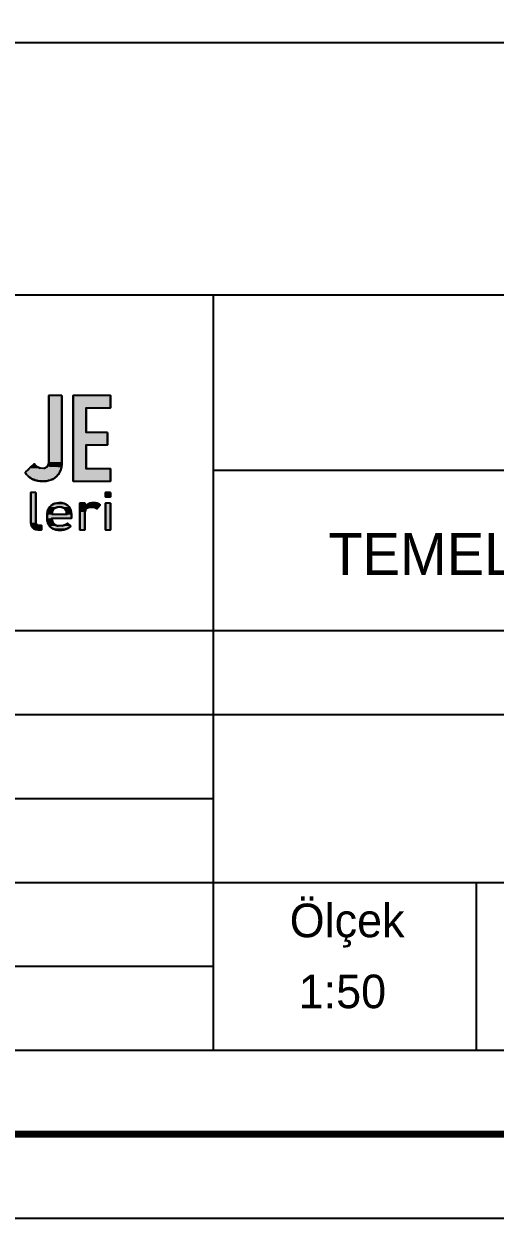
# Model space of a CAD drawing. Extents: x -2905 to 5507, y 1609 to 5809.
# Drawn here: x 5113.2 to 5253.4, y 1608.9 to 1964.6 of the extents above; entities that cross this region are included whole.
import ezdxf
from ezdxf.enums import TextEntityAlignment as Align

# ---------------------------------------------------------------- set-up
doc = ezdxf.new("R2010")
doc.units = 0
doc.header["$MEASUREMENT"] = 0
doc.layers.get('0').update_dxf_attribs({"linetype": 'CONTINUOUS'})
for name, color, linetype in [('SHEETSUMMARY-10', 8, 'CONTINUOUS'), ('SHEETSUMMARY-30', 82, 'CONTINUOUS'), ('SHEETSUMMARY-35', 9, 'CONTINUOUS'), ('SHEETSUMMARY-50', 152, 'CONTINUOUS'), ('SHEETVIEW', 40, 'CONTINUOUS'), ('SHEETVIEWOUT', 231, 'CONTINUOUS'), ('TEXT-175', 12, 'CONTINUOUS')]:
    doc.layers.add(name, color=color, linetype=linetype)
doc.styles.add('YAZI__BEYKENT_', font='txt')

# ---------------------------------------------------------------- blocks, each defined once
blk = doc.blocks.new('*U102')
at = {"color": 85, "linetype": 'Continuous'}
for p, q in [((245.67, -33.71), (245.67, -30)), ((256.83, -30), (256.83, -33.71)), ((245.67, -41), (245.67, -33.71)), ((249.52, -33.71), (249.52, -41)), ((245.67, -44.71), (245.67, -41)), ((255.95, -41), (255.95, -44.71)), ((245.67, -51.85), (245.67, -44.71)), ((249.52, -44.71), (249.52, -51.85)), ((245.67, -55.56), (245.67, -51.85)), ((256.83, -51.85), (256.83, -55.56))]:
    blk.add_line(p, q, dxfattribs=at)
at = {"color": 85, "linetype": 'Continuous', "extrusion": (0, 0, -1)}
for points in [[(-245.67, -30), (-256.83, -33.71), (-245.67, -33.71)], [(-245.67, -30), (-256.83, -30), (-256.83, -33.71)], [(-245.67, -33.71), (-249.52, -41), (-245.67, -41)], [(-245.67, -33.71), (-249.52, -33.71), (-249.52, -41)], [(-245.67, -41), (-255.95, -44.71), (-245.67, -44.71)], [(-245.67, -41), (-255.95, -41), (-255.95, -44.71)], [(-245.67, -44.71), (-249.52, -51.85), (-245.67, -51.85)], [(-245.67, -44.71), (-249.52, -44.71), (-249.52, -51.85)], [(-245.67, -51.85), (-256.83, -55.56), (-245.67, -55.56)], [(-245.67, -51.85), (-256.83, -51.85), (-256.83, -55.56)]]:
    blk.add_solid(points, dxfattribs=at)
blk = doc.blocks.new('*U103')
at = {"color": 85, "linetype": 'Continuous'}
for p, q in [((238.5, -49.77), (238.5, -30)), ((242.35, -30), (242.35, -49.77)), ((238.49, -49.81), (238.5, -49.77)), ((242.35, -49.77), (242.35, -49.81)), ((231.36, -52.94), (231.39, -52.9)), ((231.8, -53.51), (231.36, -52.94)), ((231.39, -52.9), (231.56, -52.75)), ((231.56, -52.75), (232.26, -52.1)), ((232.26, -52.1), (232.66, -51.72)), ((232.66, -51.72), (232.74, -51.65)), ((232.74, -51.65), (233.04, -51.37)), ((233.04, -51.37), (233.48, -50.97)), ((233.48, -50.97), (233.9, -50.57)), ((233.9, -50.57), (234.1, -50.39)), ((234.1, -50.39), (234.26, -50.57)), ((234.26, -50.57), (234.61, -50.97)), ((234.61, -50.97), (235.19, -51.37)), ((235.19, -51.37), (235.88, -51.65)), ((236.99, -51.65), (237.26, -51.61)), ((237.26, -51.61), (237.63, -51.39)), ((237.63, -51.39), (237.93, -51.22)), ((237.93, -51.22), (238.29, -50.63)), ((238.29, -50.63), (238.33, -50.57)), ((238.33, -50.57), (238.49, -49.81)), ((241.65, -52.94), (241.29, -53.51)), ((241.67, -52.9), (241.65, -52.94)), ((241.74, -52.75), (241.67, -52.9)), ((242.01, -52.1), (241.74, -52.75)), ((242.11, -51.72), (242.01, -52.1)), ((242.13, -51.65), (242.11, -51.72)), ((242.14, -51.61), (242.13, -51.65)), ((242.2, -51.39), (242.14, -51.61)), ((242.22, -51.22), (242.2, -51.39)), ((242.31, -50.63), (242.22, -51.22)), ((242.32, -50.57), (242.31, -50.63)), ((242.35, -49.81), (242.32, -50.57)), ((231.84, -53.55), (231.8, -53.51)), ((232.33, -54.04), (231.84, -53.55)), ((232.41, -54.1), (232.33, -54.04)), ((232.93, -54.49), (232.41, -54.1)), ((233.05, -54.57), (232.93, -54.49)), ((233.58, -54.87), (233.05, -54.57)), ((233.64, -54.9), (233.58, -54.87)), ((234.24, -55.15), (233.64, -54.9)), ((234.32, -55.18), (234.24, -55.15)), ((234.92, -55.36), (234.32, -55.18)), ((235.04, -55.39), (234.92, -55.36)), ((235.66, -55.49), (235.04, -55.39)), ((235.78, -55.51), (235.66, -55.49)), ((236.55, -55.56), (235.78, -55.51)), ((237.36, -55.51), (236.82, -55.56)), ((237.63, -55.49), (237.36, -55.51)), ((238.19, -55.39), (237.63, -55.49)), ((238.38, -55.36), (238.19, -55.39)), ((238.96, -55.18), (238.38, -55.36)), ((239.07, -55.15), (238.96, -55.18)), ((239.64, -54.9), (239.07, -55.15)), ((239.7, -54.87), (239.64, -54.9)), ((240.2, -54.57), (239.7, -54.87)), ((240.29, -54.49), (240.2, -54.57)), ((240.78, -54.1), (240.29, -54.49)), ((240.83, -54.04), (240.78, -54.1)), ((241.26, -53.55), (240.83, -54.04)), ((241.29, -53.51), (241.26, -53.55))]:
    blk.add_line(p, q, dxfattribs=at)
at = {"color": 85, "linetype": 'Continuous', "extrusion": (0, 0, -1)}
for points in [[(-238.5, -30), (-242.35, -49.77), (-238.5, -49.77)], [(-238.5, -30), (-242.35, -30), (-242.35, -49.77)], [(-238.5, -49.77), (-242.35, -49.81), (-238.49, -49.81)], [(-238.5, -49.77), (-242.35, -49.77), (-242.35, -49.81)], [(-231.39, -52.9), (-241.65, -52.94), (-231.36, -52.94)], [(-231.36, -52.94), (-241.29, -53.51), (-231.8, -53.51)], [(-231.36, -52.94), (-241.65, -52.94), (-241.29, -53.51)], [(-231.56, -52.75), (-241.67, -52.9), (-231.39, -52.9)], [(-231.39, -52.9), (-241.67, -52.9), (-241.65, -52.94)], [(-232.26, -52.1), (-241.74, -52.75), (-231.56, -52.75)], [(-231.56, -52.75), (-241.74, -52.75), (-241.67, -52.9)], [(-232.66, -51.72), (-242.01, -52.1), (-232.26, -52.1)], [(-232.26, -52.1), (-242.01, -52.1), (-241.74, -52.75)], [(-232.74, -51.65), (-236.49, -51.72), (-232.66, -51.72)], [(-232.66, -51.72), (-242.11, -51.72), (-242.01, -52.1)], [(-233.04, -51.37), (-235.88, -51.65), (-232.74, -51.65)], [(-232.74, -51.65), (-235.88, -51.65), (-236.49, -51.72)], [(-233.48, -50.97), (-235.19, -51.37), (-233.04, -51.37)], [(-233.04, -51.37), (-235.19, -51.37), (-235.88, -51.65)], [(-233.9, -50.57), (-234.61, -50.97), (-233.48, -50.97)], [(-233.48, -50.97), (-234.61, -50.97), (-235.19, -51.37)], [(-234.1, -50.39), (-234.26, -50.57), (-233.9, -50.57)], [(-233.9, -50.57), (-234.26, -50.57), (-234.61, -50.97)], [(-236.99, -51.65), (-242.11, -51.72), (-236.49, -51.72)], [(-237.26, -51.61), (-242.13, -51.65), (-236.99, -51.65)], [(-236.99, -51.65), (-242.13, -51.65), (-242.11, -51.72)], [(-237.63, -51.39), (-242.14, -51.61), (-237.26, -51.61)], [(-237.26, -51.61), (-242.14, -51.61), (-242.13, -51.65)], [(-237.93, -51.22), (-242.2, -51.39), (-237.63, -51.39)], [(-237.63, -51.39), (-242.2, -51.39), (-242.14, -51.61)], [(-238.29, -50.63), (-242.22, -51.22), (-237.93, -51.22)], [(-237.93, -51.22), (-242.22, -51.22), (-242.2, -51.39)], [(-238.33, -50.57), (-242.31, -50.63), (-238.29, -50.63)], [(-238.29, -50.63), (-242.31, -50.63), (-242.22, -51.22)], [(-238.49, -49.81), (-242.32, -50.57), (-238.33, -50.57)], [(-238.33, -50.57), (-242.32, -50.57), (-242.31, -50.63)], [(-238.49, -49.81), (-242.35, -49.81), (-242.32, -50.57)], [(-231.8, -53.51), (-241.26, -53.55), (-231.84, -53.55)], [(-231.8, -53.51), (-241.29, -53.51), (-241.26, -53.55)], [(-231.84, -53.55), (-240.83, -54.04), (-232.33, -54.04)], [(-231.84, -53.55), (-241.26, -53.55), (-240.83, -54.04)], [(-232.33, -54.04), (-240.78, -54.1), (-232.41, -54.1)], [(-232.33, -54.04), (-240.83, -54.04), (-240.78, -54.1)], [(-232.41, -54.1), (-240.29, -54.49), (-232.93, -54.49)], [(-232.41, -54.1), (-240.78, -54.1), (-240.29, -54.49)], [(-232.93, -54.49), (-240.2, -54.57), (-233.05, -54.57)], [(-232.93, -54.49), (-240.29, -54.49), (-240.2, -54.57)], [(-233.05, -54.57), (-239.7, -54.87), (-233.58, -54.87)], [(-233.05, -54.57), (-240.2, -54.57), (-239.7, -54.87)], [(-233.58, -54.87), (-239.64, -54.9), (-233.64, -54.9)], [(-233.58, -54.87), (-239.7, -54.87), (-239.64, -54.9)], [(-233.64, -54.9), (-239.07, -55.15), (-234.24, -55.15)], [(-233.64, -54.9), (-239.64, -54.9), (-239.07, -55.15)], [(-234.24, -55.15), (-238.96, -55.18), (-234.32, -55.18)], [(-234.24, -55.15), (-239.07, -55.15), (-238.96, -55.18)], [(-234.32, -55.18), (-238.38, -55.36), (-234.92, -55.36)], [(-234.32, -55.18), (-238.96, -55.18), (-238.38, -55.36)], [(-234.92, -55.36), (-238.19, -55.39), (-235.04, -55.39)], [(-234.92, -55.36), (-238.38, -55.36), (-238.19, -55.39)], [(-235.04, -55.39), (-237.63, -55.49), (-235.66, -55.49)], [(-235.04, -55.39), (-238.19, -55.39), (-237.63, -55.49)], [(-235.66, -55.49), (-237.36, -55.51), (-235.78, -55.51)], [(-235.66, -55.49), (-237.63, -55.49), (-237.36, -55.51)], [(-235.78, -55.51), (-236.82, -55.56), (-236.55, -55.56)], [(-235.78, -55.51), (-237.36, -55.51), (-236.82, -55.56)]]:
    blk.add_solid(points, dxfattribs=at)
blk = doc.blocks.new('*U107')
at = {"color": 8, "linetype": 'Continuous'}
for p, q in [((255.34, -60.22), (255.34, -58.89)), ((256.83, -58.89), (256.83, -60.22))]:
    blk.add_line(p, q, dxfattribs=at)
at = {"color": 8, "linetype": 'Continuous', "extrusion": (0, 0, -1)}
for points in [[(-255.34, -58.89), (-256.83, -60.22), (-255.34, -60.22)], [(-255.34, -58.89), (-256.83, -58.89), (-256.83, -60.22)]]:
    blk.add_solid(points, dxfattribs=at)
blk = doc.blocks.new('*U108')
at = {"color": 8, "linetype": 'Continuous'}
for p, q in [((255.34, -70), (255.34, -62.07)), ((256.83, -62.07), (256.83, -70))]:
    blk.add_line(p, q, dxfattribs=at)
at = {"color": 8, "linetype": 'Continuous', "extrusion": (0, 0, -1)}
for points in [[(-255.34, -62.07), (-256.83, -70), (-255.34, -70)], [(-255.34, -62.07), (-256.83, -62.07), (-256.83, -70)]]:
    blk.add_solid(points, dxfattribs=at)
blk = doc.blocks.new('*U109')
at = {"color": 8, "linetype": 'Continuous'}
for p, q in [((247.64, -63.19), (247.64, -62.07)), ((247.64, -63.21), (247.64, -63.19)), ((247.64, -63.27), (247.64, -63.21)), ((247.64, -63.46), (247.64, -63.27)), ((247.64, -63.67), (247.64, -63.46)), ((247.64, -64.09), (247.64, -63.67)), ((249.13, -62.07), (249.13, -63.19)), ((249.15, -63.19), (249.32, -62.98)), ((249.32, -62.98), (249.76, -62.58)), ((249.68, -63.67), (249.34, -64.09)), ((249.97, -63.46), (249.68, -63.67)), ((249.76, -62.58), (249.77, -62.57)), ((249.77, -62.57), (250.1, -62.36)), ((250.52, -63.27), (249.97, -63.46)), ((250.1, -62.36), (250.13, -62.34)), ((250.13, -62.34), (250.69, -62.1)), ((251.12, -63.21), (250.52, -63.27)), ((250.69, -62.1), (251.18, -62)), ((251.35, -63.19), (251.12, -63.21)), ((251.18, -62), (251.29, -61.98)), ((251.29, -61.98), (251.72, -61.95)), ((252.17, -63.35), (251.35, -63.19)), ((251.72, -61.95), (252.05, -61.98)), ((252.05, -61.98), (252.37, -62)), ((252.65, -63.67), (252.17, -63.35)), ((252.37, -62), (252.83, -62.1)), ((252.72, -63.72), (252.65, -63.67)), ((252.76, -63.67), (252.72, -63.72)), ((253.03, -63.35), (252.76, -63.67)), ((252.83, -62.1), (253.35, -62.34)), ((253.16, -63.19), (253.03, -63.35)), ((253.34, -62.98), (253.16, -63.19)), ((253.68, -62.58), (253.34, -62.98)), ((253.35, -62.34), (253.39, -62.36)), ((253.39, -62.36), (253.69, -62.57)), ((253.69, -62.57), (253.68, -62.58)), ((247.64, -64.7), (247.64, -64.09)), ((247.64, -70), (247.64, -64.7)), ((249.34, -64.09), (249.13, -64.7)), ((249.13, -64.7), (249.13, -70))]:
    blk.add_line(p, q, dxfattribs=at)
at = {"color": 8, "linetype": 'Continuous', "extrusion": (0, 0, -1)}
for points in [[(-247.64, -62.07), (-249.13, -63.19), (-247.64, -63.19)], [(-247.64, -62.07), (-249.13, -62.07), (-249.13, -63.19)], [(-247.64, -63.19), (-249.13, -63.21), (-247.64, -63.21)], [(-247.64, -63.19), (-249.13, -63.19), (-249.13, -63.21)], [(-247.64, -63.21), (-250.52, -63.27), (-247.64, -63.27)], [(-247.64, -63.21), (-251.12, -63.21), (-250.52, -63.27)], [(-247.64, -63.27), (-249.97, -63.46), (-247.64, -63.46)], [(-247.64, -63.27), (-250.52, -63.27), (-249.97, -63.46)], [(-247.64, -63.46), (-249.68, -63.67), (-247.64, -63.67)], [(-247.64, -63.46), (-249.97, -63.46), (-249.68, -63.67)], [(-247.64, -63.67), (-249.34, -64.09), (-247.64, -64.09)], [(-247.64, -63.67), (-249.68, -63.67), (-249.34, -64.09)], [(-249.15, -63.19), (-251.12, -63.21), (-249.13, -63.21)], [(-249.32, -62.98), (-253.16, -63.19), (-249.15, -63.19)], [(-249.15, -63.19), (-251.35, -63.19), (-251.12, -63.21)], [(-249.76, -62.58), (-253.34, -62.98), (-249.32, -62.98)], [(-249.32, -62.98), (-253.34, -62.98), (-253.16, -63.19)], [(-249.77, -62.57), (-253.68, -62.58), (-249.76, -62.58)], [(-249.76, -62.58), (-253.68, -62.58), (-253.34, -62.98)], [(-250.1, -62.36), (-253.69, -62.57), (-249.77, -62.57)], [(-249.77, -62.57), (-253.69, -62.57), (-253.68, -62.58)], [(-250.13, -62.34), (-253.39, -62.36), (-250.1, -62.36)], [(-250.1, -62.36), (-253.39, -62.36), (-253.69, -62.57)], [(-250.69, -62.1), (-253.35, -62.34), (-250.13, -62.34)], [(-250.13, -62.34), (-253.35, -62.34), (-253.39, -62.36)], [(-251.18, -62), (-252.83, -62.1), (-250.69, -62.1)], [(-250.69, -62.1), (-252.83, -62.1), (-253.35, -62.34)], [(-251.29, -61.98), (-252.37, -62), (-251.18, -62)], [(-251.18, -62), (-252.37, -62), (-252.83, -62.1)], [(-251.72, -61.95), (-252.05, -61.98), (-251.29, -61.98)], [(-251.29, -61.98), (-252.05, -61.98), (-252.37, -62)], [(-251.35, -63.19), (-253.03, -63.35), (-252.17, -63.35)], [(-251.35, -63.19), (-253.16, -63.19), (-253.03, -63.35)], [(-252.17, -63.35), (-252.76, -63.67), (-252.65, -63.67)], [(-252.17, -63.35), (-253.03, -63.35), (-252.76, -63.67)], [(-252.65, -63.67), (-252.76, -63.67), (-252.72, -63.72)], [(-247.64, -64.09), (-249.13, -64.7), (-247.64, -64.7)], [(-247.64, -64.09), (-249.34, -64.09), (-249.13, -64.7)], [(-247.64, -64.7), (-249.13, -70), (-247.64, -70)], [(-247.64, -64.7), (-249.13, -64.7), (-249.13, -70)]]:
    blk.add_solid(points, dxfattribs=at)
blk = doc.blocks.new('*U110')
at = {"color": 8, "linetype": 'Continuous'}
for p, q in [((238.17, -64.2), (238.24, -63.98)), ((238.24, -63.98), (238.35, -63.76)), ((238.35, -63.76), (238.4, -63.66)), ((238.4, -63.66), (238.55, -63.42)), ((238.55, -63.42), (238.67, -63.23)), ((238.67, -63.23), (238.72, -63.16)), ((238.72, -63.16), (239.12, -62.75)), ((239.12, -62.75), (239.13, -62.74)), ((239.13, -62.74), (239.61, -62.42)), ((239.61, -62.42), (239.64, -62.41)), ((239.64, -62.41), (239.68, -62.39)), ((239.84, -63.98), (239.67, -64.2)), ((239.68, -62.39), (239.77, -62.35)), ((239.77, -62.35), (240.21, -62.17)), ((240.01, -63.76), (239.84, -63.98)), ((240.15, -63.66), (240.01, -63.76)), ((240.48, -63.42), (240.15, -63.66)), ((240.21, -62.17), (240.36, -62.13)), ((240.36, -62.13), (240.79, -62.02)), ((241.04, -63.23), (240.48, -63.42)), ((240.79, -62.02), (241.09, -61.99)), ((241.7, -63.16), (241.04, -63.23)), ((241.09, -61.99), (241.44, -61.96)), ((241.44, -61.96), (241.7, -61.95)), ((241.7, -61.95), (241.8, -61.96)), ((241.76, -63.17), (241.7, -63.16)), ((242.24, -63.22), (241.76, -63.17)), ((241.8, -61.96), (242.37, -61.99)), ((242.79, -63.41), (242.24, -63.22)), ((242.37, -61.99), (242.5, -62.02)), ((242.5, -62.02), (242.97, -62.13)), ((243.13, -63.67), (242.79, -63.41)), ((242.97, -62.13), (243.06, -62.17)), ((243.06, -62.17), (243.5, -62.35)), ((243.24, -63.75), (243.13, -63.67)), ((243.29, -63.79), (243.24, -63.75)), ((243.56, -64.23), (243.29, -63.79)), ((243.5, -62.35), (243.57, -62.39)), ((243.57, -62.39), (243.61, -62.41)), ((243.61, -62.41), (243.63, -62.42)), ((243.63, -62.42), (244.08, -62.74)), ((244.08, -62.74), (244.08, -62.75)), ((244.08, -62.75), (244.46, -63.16)), ((244.46, -63.16), (244.46, -63.17)), ((244.46, -63.17), (244.5, -63.22)), ((244.5, -63.22), (244.62, -63.41)), ((244.62, -63.41), (244.78, -63.67)), ((244.78, -63.67), (244.82, -63.75)), ((244.82, -63.75), (244.84, -63.79)), ((244.84, -63.79), (245.01, -64.23)), ((237.95, -65.67), (237.96, -65.46)), ((237.95, -65.87), (237.95, -65.67)), ((237.95, -66.56), (237.95, -65.87)), ((237.95, -66.58), (237.95, -66.56)), ((237.96, -66.9), (237.95, -66.58)), ((237.96, -65.46), (237.97, -65.28)), ((238, -67.2), (237.96, -66.9)), ((237.97, -65.28), (237.98, -65.05)), ((237.98, -65.05), (238.04, -64.69)), ((238.04, -67.48), (238, -67.2)), ((238.04, -64.69), (238.08, -64.49)), ((238.11, -67.72), (238.04, -67.48)), ((238.08, -64.49), (238.17, -64.2)), ((239.37, -65.28), (239.36, -65.46)), ((239.36, -66.58), (239.39, -66.9)), ((239.41, -65.05), (239.37, -65.28)), ((239.39, -66.9), (239.42, -67.2)), ((239.47, -64.69), (239.41, -65.05)), ((239.42, -67.2), (239.52, -67.48)), ((239.55, -64.49), (239.47, -64.69)), ((239.52, -67.48), (239.6, -67.72)), ((239.67, -64.2), (239.55, -64.49)), ((243.58, -64.27), (243.56, -64.23)), ((243.74, -64.76), (243.58, -64.27)), ((243.76, -64.8), (243.74, -64.76)), ((243.82, -65.33), (243.76, -64.8)), ((243.83, -65.46), (243.82, -65.33)), ((245.01, -64.23), (245.02, -64.27)), ((245.02, -64.27), (245.14, -64.76)), ((245.14, -64.76), (245.15, -64.8)), ((245.15, -64.8), (245.22, -65.33)), ((245.22, -65.33), (245.22, -65.46)), ((245.22, -65.46), (245.23, -65.67)), ((245.23, -65.67), (245.23, -65.87)), ((245.23, -65.87), (245.23, -66.56)), ((245.23, -66.56), (245.23, -66.58)), ((238.19, -68), (238.11, -67.72)), ((238.29, -68.22), (238.19, -68)), ((238.41, -68.48), (238.29, -68.22)), ((238.45, -68.53), (238.41, -68.48)), ((238.47, -68.57), (238.45, -68.53)), ((238.62, -68.77), (238.47, -68.57)), ((238.64, -68.8), (238.62, -68.77)), ((238.69, -68.87), (238.64, -68.8)), ((238.74, -68.93), (238.69, -68.87)), ((238.79, -69), (238.74, -68.93)), ((239.11, -69.29), (238.79, -69)), ((239.22, -69.39), (239.11, -69.29)), ((239.59, -69.6), (239.22, -69.39)), ((239.75, -69.69), (239.59, -69.6)), ((239.6, -67.72), (239.8, -68)), ((239.98, -69.8), (239.75, -69.69)), ((239.8, -68), (239.94, -68.22)), ((239.94, -68.22), (240.32, -68.48)), ((240, -69.8), (239.98, -69.8)), ((240.56, -69.97), (240, -69.8)), ((240.32, -68.48), (240.41, -68.53)), ((240.41, -68.53), (240.46, -68.57)), ((240.46, -68.57), (241.01, -68.77)), ((240.63, -69.99), (240.56, -69.97)), ((241.18, -70.08), (240.63, -69.99)), ((241.01, -68.77), (241.24, -68.8)), ((241.45, -70.09), (241.18, -70.08)), ((241.86, -70.11), (241.45, -70.09)), ((242.31, -70.09), (241.86, -70.11)), ((242.38, -70.08), (242.31, -70.09)), ((242.92, -69.99), (242.38, -70.08)), ((242.47, -68.8), (243, -68.64)), ((242.96, -69.97), (242.92, -69.99)), ((243.5, -69.8), (242.96, -69.97)), ((243, -68.64), (243.55, -68.38)), ((243.52, -69.8), (243.5, -69.8)), ((243.77, -69.69), (243.52, -69.8)), ((243.55, -68.38), (243.78, -68.22)), ((244, -69.6), (243.77, -69.69)), ((243.78, -68.22), (244.01, -68.05)), ((244.35, -69.39), (244, -69.6)), ((244.01, -68.05), (244.19, -68.22)), ((244.19, -68.22), (244.38, -68.38)), ((244.52, -69.29), (244.35, -69.39)), ((244.38, -68.38), (244.68, -68.64)), ((244.91, -69), (244.52, -69.29)), ((244.68, -68.64), (244.86, -68.8)), ((244.86, -68.8), (244.94, -68.87)), ((245.01, -68.93), (244.91, -69)), ((244.94, -68.87), (245.01, -68.93))]:
    blk.add_line(p, q, dxfattribs=at)
at = {"color": 8, "linetype": 'Continuous', "extrusion": (0, 0, -1)}
for points in [[(-238.24, -63.98), (-239.67, -64.2), (-238.17, -64.2)], [(-238.35, -63.76), (-239.84, -63.98), (-238.24, -63.98)], [(-238.24, -63.98), (-239.84, -63.98), (-239.67, -64.2)], [(-238.4, -63.66), (-240.01, -63.76), (-238.35, -63.76)], [(-238.35, -63.76), (-240.01, -63.76), (-239.84, -63.98)], [(-238.55, -63.42), (-240.15, -63.66), (-238.4, -63.66)], [(-238.4, -63.66), (-240.15, -63.66), (-240.01, -63.76)], [(-238.67, -63.23), (-240.48, -63.42), (-238.55, -63.42)], [(-238.55, -63.42), (-240.48, -63.42), (-240.15, -63.66)], [(-238.72, -63.16), (-241.04, -63.23), (-238.67, -63.23)], [(-238.67, -63.23), (-241.04, -63.23), (-240.48, -63.42)], [(-239.12, -62.75), (-244.46, -63.16), (-238.72, -63.16)], [(-238.72, -63.16), (-241.7, -63.16), (-241.04, -63.23)], [(-239.13, -62.74), (-244.08, -62.75), (-239.12, -62.75)], [(-239.12, -62.75), (-244.08, -62.75), (-244.46, -63.16)], [(-239.61, -62.42), (-244.08, -62.74), (-239.13, -62.74)], [(-239.13, -62.74), (-244.08, -62.74), (-244.08, -62.75)], [(-239.64, -62.41), (-243.63, -62.42), (-239.61, -62.42)], [(-239.61, -62.42), (-243.63, -62.42), (-244.08, -62.74)], [(-239.68, -62.39), (-243.61, -62.41), (-239.64, -62.41)], [(-239.64, -62.41), (-243.61, -62.41), (-243.63, -62.42)], [(-239.77, -62.35), (-243.57, -62.39), (-239.68, -62.39)], [(-239.68, -62.39), (-243.57, -62.39), (-243.61, -62.41)], [(-240.21, -62.17), (-243.5, -62.35), (-239.77, -62.35)], [(-239.77, -62.35), (-243.5, -62.35), (-243.57, -62.39)], [(-240.36, -62.13), (-243.06, -62.17), (-240.21, -62.17)], [(-240.21, -62.17), (-243.06, -62.17), (-243.5, -62.35)], [(-240.79, -62.02), (-242.97, -62.13), (-240.36, -62.13)], [(-240.36, -62.13), (-242.97, -62.13), (-243.06, -62.17)], [(-241.09, -61.99), (-242.5, -62.02), (-240.79, -62.02)], [(-240.79, -62.02), (-242.5, -62.02), (-242.97, -62.13)], [(-241.44, -61.96), (-242.37, -61.99), (-241.09, -61.99)], [(-241.09, -61.99), (-242.37, -61.99), (-242.5, -62.02)], [(-241.7, -61.95), (-241.8, -61.96), (-241.44, -61.96)], [(-241.44, -61.96), (-241.8, -61.96), (-242.37, -61.99)], [(-241.7, -63.16), (-244.46, -63.17), (-241.76, -63.17)], [(-241.7, -63.16), (-244.46, -63.16), (-244.46, -63.17)], [(-241.76, -63.17), (-244.5, -63.22), (-242.24, -63.22)], [(-241.76, -63.17), (-244.46, -63.17), (-244.5, -63.22)], [(-242.24, -63.22), (-244.62, -63.41), (-242.79, -63.41)], [(-242.24, -63.22), (-244.5, -63.22), (-244.62, -63.41)], [(-242.79, -63.41), (-244.78, -63.67), (-243.13, -63.67)], [(-242.79, -63.41), (-244.62, -63.41), (-244.78, -63.67)], [(-243.13, -63.67), (-244.82, -63.75), (-243.24, -63.75)], [(-243.13, -63.67), (-244.78, -63.67), (-244.82, -63.75)], [(-243.24, -63.75), (-244.84, -63.79), (-243.29, -63.79)], [(-243.24, -63.75), (-244.82, -63.75), (-244.84, -63.79)], [(-243.29, -63.79), (-245.01, -64.23), (-243.56, -64.23)], [(-243.29, -63.79), (-244.84, -63.79), (-245.01, -64.23)], [(-237.96, -65.46), (-245.23, -65.67), (-237.95, -65.67)], [(-237.95, -65.67), (-245.23, -65.87), (-237.95, -65.87)], [(-237.95, -65.67), (-245.23, -65.67), (-245.23, -65.87)], [(-237.95, -65.87), (-245.23, -66.56), (-237.95, -66.56)], [(-237.95, -65.87), (-245.23, -65.87), (-245.23, -66.56)], [(-237.95, -66.56), (-245.23, -66.58), (-237.95, -66.58)], [(-237.95, -66.56), (-245.23, -66.56), (-245.23, -66.58)], [(-237.95, -66.58), (-239.39, -66.9), (-237.96, -66.9)], [(-237.95, -66.58), (-239.36, -66.58), (-239.39, -66.9)], [(-237.97, -65.28), (-239.36, -65.46), (-237.96, -65.46)], [(-237.96, -65.46), (-245.22, -65.46), (-245.23, -65.67)], [(-237.96, -66.9), (-239.42, -67.2), (-238, -67.2)], [(-237.96, -66.9), (-239.39, -66.9), (-239.42, -67.2)], [(-237.98, -65.05), (-239.37, -65.28), (-237.97, -65.28)], [(-237.97, -65.28), (-239.37, -65.28), (-239.36, -65.46)], [(-238.04, -64.69), (-239.41, -65.05), (-237.98, -65.05)], [(-237.98, -65.05), (-239.41, -65.05), (-239.37, -65.28)], [(-238, -67.2), (-239.52, -67.48), (-238.04, -67.48)], [(-238, -67.2), (-239.42, -67.2), (-239.52, -67.48)], [(-238.08, -64.49), (-239.47, -64.69), (-238.04, -64.69)], [(-238.04, -64.69), (-239.47, -64.69), (-239.41, -65.05)], [(-238.04, -67.48), (-239.6, -67.72), (-238.11, -67.72)], [(-238.04, -67.48), (-239.52, -67.48), (-239.6, -67.72)], [(-238.17, -64.2), (-239.55, -64.49), (-238.08, -64.49)], [(-238.08, -64.49), (-239.55, -64.49), (-239.47, -64.69)], [(-238.17, -64.2), (-239.67, -64.2), (-239.55, -64.49)], [(-243.56, -64.23), (-245.02, -64.27), (-243.58, -64.27)], [(-243.56, -64.23), (-245.01, -64.23), (-245.02, -64.27)], [(-243.58, -64.27), (-245.14, -64.76), (-243.74, -64.76)], [(-243.58, -64.27), (-245.02, -64.27), (-245.14, -64.76)], [(-243.74, -64.76), (-245.15, -64.8), (-243.76, -64.8)], [(-243.74, -64.76), (-245.14, -64.76), (-245.15, -64.8)], [(-243.76, -64.8), (-245.22, -65.33), (-243.82, -65.33)], [(-243.76, -64.8), (-245.15, -64.8), (-245.22, -65.33)], [(-243.82, -65.33), (-245.22, -65.46), (-243.83, -65.46)], [(-243.82, -65.33), (-245.22, -65.33), (-245.22, -65.46)], [(-238.11, -67.72), (-239.8, -68), (-238.19, -68)], [(-238.11, -67.72), (-239.6, -67.72), (-239.8, -68)], [(-238.19, -68), (-239.94, -68.22), (-238.29, -68.22)], [(-238.19, -68), (-239.8, -68), (-239.94, -68.22)], [(-238.29, -68.22), (-240.32, -68.48), (-238.41, -68.48)], [(-238.29, -68.22), (-239.94, -68.22), (-240.32, -68.48)], [(-238.41, -68.48), (-240.41, -68.53), (-238.45, -68.53)], [(-238.41, -68.48), (-240.32, -68.48), (-240.41, -68.53)], [(-238.45, -68.53), (-240.46, -68.57), (-238.47, -68.57)], [(-238.45, -68.53), (-240.41, -68.53), (-240.46, -68.57)], [(-238.47, -68.57), (-241.01, -68.77), (-238.62, -68.77)], [(-238.47, -68.57), (-240.46, -68.57), (-241.01, -68.77)], [(-238.62, -68.77), (-241.24, -68.8), (-238.64, -68.8)], [(-238.62, -68.77), (-241.01, -68.77), (-241.24, -68.8)], [(-238.64, -68.8), (-241.77, -68.87), (-238.69, -68.87)], [(-238.64, -68.8), (-241.24, -68.8), (-241.77, -68.87)], [(-238.69, -68.87), (-245.01, -68.93), (-238.74, -68.93)], [(-238.69, -68.87), (-244.94, -68.87), (-245.01, -68.93)], [(-238.74, -68.93), (-244.91, -69), (-238.79, -69)], [(-238.74, -68.93), (-245.01, -68.93), (-244.91, -69)], [(-238.79, -69), (-244.52, -69.29), (-239.11, -69.29)], [(-238.79, -69), (-244.91, -69), (-244.52, -69.29)], [(-239.11, -69.29), (-244.35, -69.39), (-239.22, -69.39)], [(-239.11, -69.29), (-244.52, -69.29), (-244.35, -69.39)], [(-239.22, -69.39), (-244, -69.6), (-239.59, -69.6)], [(-239.22, -69.39), (-244.35, -69.39), (-244, -69.6)], [(-239.59, -69.6), (-243.77, -69.69), (-239.75, -69.69)], [(-239.59, -69.6), (-244, -69.6), (-243.77, -69.69)], [(-239.75, -69.69), (-243.52, -69.8), (-239.98, -69.8)], [(-239.75, -69.69), (-243.77, -69.69), (-243.52, -69.8)], [(-239.98, -69.8), (-243.5, -69.8), (-240, -69.8)], [(-239.98, -69.8), (-243.52, -69.8), (-243.5, -69.8)], [(-240, -69.8), (-242.96, -69.97), (-240.56, -69.97)], [(-240, -69.8), (-243.5, -69.8), (-242.96, -69.97)], [(-240.56, -69.97), (-242.92, -69.99), (-240.63, -69.99)], [(-240.56, -69.97), (-242.96, -69.97), (-242.92, -69.99)], [(-240.63, -69.99), (-242.38, -70.08), (-241.18, -70.08)], [(-240.63, -69.99), (-242.92, -69.99), (-242.38, -70.08)], [(-241.18, -70.08), (-242.31, -70.09), (-241.45, -70.09)], [(-241.18, -70.08), (-242.38, -70.08), (-242.31, -70.09)], [(-241.45, -70.09), (-242.31, -70.09), (-241.86, -70.11)], [(-242.47, -68.8), (-244.94, -68.87), (-241.77, -68.87)], [(-243, -68.64), (-244.86, -68.8), (-242.47, -68.8)], [(-242.47, -68.8), (-244.86, -68.8), (-244.94, -68.87)], [(-243.55, -68.38), (-244.68, -68.64), (-243, -68.64)], [(-243, -68.64), (-244.68, -68.64), (-244.86, -68.8)], [(-243.78, -68.22), (-244.38, -68.38), (-243.55, -68.38)], [(-243.55, -68.38), (-244.38, -68.38), (-244.68, -68.64)], [(-244.01, -68.05), (-244.19, -68.22), (-243.78, -68.22)], [(-243.78, -68.22), (-244.19, -68.22), (-244.38, -68.38)]]:
    blk.add_solid(points, dxfattribs=at)
blk = doc.blocks.new('*U111')
at = {"color": 8, "linetype": 'Continuous'}
for p, q in [((233.11, -67.92), (233.11, -58.89)), ((234.61, -58.89), (234.61, -67.92)), ((233.17, -68.52), (233.11, -67.92)), ((233.18, -68.53), (233.17, -68.52)), ((233.26, -68.76), (233.18, -68.53)), ((233.36, -69.05), (233.26, -68.76)), ((233.66, -69.46), (233.36, -69.05)), ((234.01, -69.73), (233.66, -69.46)), ((234.54, -69.94), (234.01, -69.73)), ((235.2, -70.01), (234.54, -69.94)), ((234.61, -67.92), (234.77, -68.52)), ((234.77, -68.52), (234.81, -68.53)), ((234.81, -68.53), (235.37, -68.76)), ((236.23, -68.76), (236.23, -69.05)), ((236.23, -69.05), (236.23, -69.46)), ((236.23, -69.46), (236.23, -69.73)), ((236.23, -69.73), (236.23, -69.94)), ((236.23, -69.94), (236.23, -70.01))]:
    blk.add_line(p, q, dxfattribs=at)
at = {"color": 8, "linetype": 'Continuous', "extrusion": (0, 0, -1)}
for points in [[(-233.11, -58.89), (-234.61, -67.92), (-233.11, -67.92)], [(-233.11, -58.89), (-234.61, -58.89), (-234.61, -67.92)], [(-233.11, -67.92), (-234.77, -68.52), (-233.17, -68.52)], [(-233.11, -67.92), (-234.61, -67.92), (-234.77, -68.52)], [(-233.17, -68.52), (-234.81, -68.53), (-233.18, -68.53)], [(-233.17, -68.52), (-234.77, -68.52), (-234.81, -68.53)], [(-233.18, -68.53), (-235.37, -68.76), (-233.26, -68.76)], [(-233.18, -68.53), (-234.81, -68.53), (-235.37, -68.76)], [(-233.26, -68.76), (-236.23, -69.05), (-233.36, -69.05)], [(-233.26, -68.76), (-236.23, -68.76), (-236.23, -69.05)], [(-233.36, -69.05), (-236.23, -69.46), (-233.66, -69.46)], [(-233.36, -69.05), (-236.23, -69.05), (-236.23, -69.46)], [(-233.66, -69.46), (-236.23, -69.73), (-234.01, -69.73)], [(-233.66, -69.46), (-236.23, -69.46), (-236.23, -69.73)], [(-234.01, -69.73), (-236.23, -69.94), (-234.54, -69.94)], [(-234.01, -69.73), (-236.23, -69.73), (-236.23, -69.94)], [(-234.54, -69.94), (-236.23, -70.01), (-235.2, -70.01)], [(-234.54, -69.94), (-236.23, -69.94), (-236.23, -70.01)]]:
    blk.add_solid(points, dxfattribs=at)
blk = doc.blocks.new('A$CC24343B6')
at = {"color": 85}
for points in [[(242.35, -30), (238.5, -30), (238.5, -49.49), (238.49, -49.83), (238.33, -50.57), (237.97, -51.14), (237.86, -51.26), (237.26, -51.61), (236.49, -51.72), (235.88, -51.65), (235.19, -51.37), (234.61, -50.97), (234.1, -50.39), (231.36, -52.94), (231.8, -53.51), (232.33, -54.04), (232.93, -54.49), (233.58, -54.87), (233.64, -54.9), (234.32, -55.18), (235.04, -55.39), (235.78, -55.51), (236.55, -55.56), (236.82, -55.56), (237.63, -55.49), (238.38, -55.36), (239.07, -55.15), (239.7, -54.87), (240.2, -54.57), (240.78, -54.1), (241.26, -53.55), (241.67, -52.9), (241.74, -52.75), (242.01, -52.1), (242.2, -51.39), (242.31, -50.63), (242.35, -49.81)], [(255.95, -41), (249.52, -41), (249.52, -33.71), (256.83, -33.71), (256.83, -30), (245.67, -30), (245.67, -55.56), (256.83, -55.56), (256.83, -51.85), (249.52, -51.85), (249.52, -44.71), (255.95, -44.71)]]:
    blk.add_lwpolyline(points, close=True, dxfattribs=at)
at = {"color": 8}
for points in [[(234.61, -58.89), (233.11, -58.89), (233.11, -67.92), (233.18, -68.53), (233.36, -69.05), (233.66, -69.46), (234.01, -69.73), (234.54, -69.94), (235.2, -70.01), (236.23, -70.01), (236.23, -68.76), (235.37, -68.76), (234.82, -68.54), (234.76, -68.47), (234.61, -67.92)], [(256.83, -58.89), (255.34, -58.89), (255.34, -60.22), (256.83, -60.22)], [(245.01, -68.93), (244.01, -68.05), (243.55, -68.38), (243, -68.64), (242.47, -68.8), (241.86, -68.86), (241.66, -68.85), (241.01, -68.77), (240.46, -68.57), (240.01, -68.26), (239.89, -68.15), (239.6, -67.72), (239.42, -67.2), (239.36, -66.58), (245.23, -66.58), (245.23, -65.87), (245.22, -65.33), (245.14, -64.76), (245.01, -64.23), (244.82, -63.75), (244.78, -63.67), (244.46, -63.17), (244.08, -62.74), (243.61, -62.41), (243.5, -62.35), (242.97, -62.13), (242.37, -61.99), (241.7, -61.95), (241.44, -61.96), (240.79, -62.02), (240.21, -62.17), (239.68, -62.39), (239.61, -62.42), (239.12, -62.75), (238.72, -63.16), (238.4, -63.66), (238.24, -63.98), (238.08, -64.49), (237.98, -65.05), (237.95, -65.67), (237.95, -66.56), (237.96, -66.9), (238.04, -67.48), (238.19, -68), (238.41, -68.48), (238.45, -68.53), (238.79, -69), (239.22, -69.39), (239.75, -69.69), (240, -69.8), (240.56, -69.97), (241.18, -70.08), (241.86, -70.11), (242.31, -70.09), (242.92, -69.99), (243.52, -69.8), (244, -69.6), (244.52, -69.29)], [(239.36, -65.46), (239.37, -65.28), (239.47, -64.69), (239.67, -64.2), (239.98, -63.79), (240.03, -63.74), (240.48, -63.42), (241.04, -63.23), (241.7, -63.16), (242.24, -63.22), (242.79, -63.41), (243.24, -63.75), (243.31, -63.83), (243.58, -64.27), (243.76, -64.8), (243.82, -65.42), (243.82, -65.46)], [(249.13, -64.98), (249.16, -64.61), (249.34, -64.09), (249.68, -63.67), (249.97, -63.46), (250.52, -63.27), (251.19, -63.21), (251.49, -63.22), (252.08, -63.34), (252.23, -63.39), (252.72, -63.72), (253.69, -62.57), (253.39, -62.36), (252.83, -62.1), (252.37, -62), (251.72, -61.95), (251.29, -61.98), (250.69, -62.1), (250.13, -62.34), (249.76, -62.58), (249.32, -62.98), (249.13, -63.21), (249.13, -62.07), (247.64, -62.07), (247.64, -70), (249.13, -70)], [(256.83, -62.07), (255.34, -62.07), (255.34, -70), (256.83, -70)]]:
    blk.add_lwpolyline(points, close=True, dxfattribs=at)
at = {"color": 85, "linetype": 'Continuous'}
for name in ['*U103', '*U102']:
    blk.add_blockref(name, (0, 0), dxfattribs=at)
at = {"color": 8, "linetype": 'Continuous'}
for name in ['*U111', '*U107', '*U110', '*U109', '*U108']:
    blk.add_blockref(name, (0, 0), dxfattribs=at)

msp = doc.modelspace()

# ---------------------------------------------------------------- linework, layer by layer
at = {"layer": 'SHEETSUMMARY-30'}
for p, q in [((5169.64, 1831.71), (5457.14, 1831.71)), ((4882.14, 1758.94), (5457.14, 1758.94)), ((4882.14, 1733.94), (5169.64, 1733.94)), ((4882.14, 1708.94), (5457.14, 1708.94)), ((5247.76, 1708.94), (5247.76, 1658.94)), ((4882.14, 1683.94), (5169.64, 1683.94))]:
    msp.add_line(p, q, dxfattribs=at)
at = {"layer": 'SHEETSUMMARY-50', "const_width": 2, "flags": 128}
msp.add_lwpolyline([(-2879.62, 1633.94), (5482.14, 1633.94), (5482.14, 5783.94), (-2879.62, 5783.94)], close=True, dxfattribs=at)
at = {"layer": 'SHEETVIEW'}
for p, q in [((4882.14, 1883.94), (5457.14, 1883.94)), ((5169.64, 1658.94), (5169.64, 1883.94)), ((4882.14, 1783.94), (5457.14, 1783.94))]:
    msp.add_line(p, q, dxfattribs=at)
msp.add_lwpolyline([(4882.14, 1658.94), (5457.14, 1658.94), (5457.14, 1958.94), (4882.14, 1958.94)], close=True, dxfattribs=at)
at = {"layer": 'SHEETVIEWOUT'}
msp.add_lwpolyline([(-2904.62, 1608.94), (5507.14, 1608.94), (5507.14, 5808.94), (-2904.62, 5808.94)], close=True, dxfattribs=at)

# ---------------------------------------------------------------- block references
msp.add_blockref('A$CC24343B6', (4882.14, 1883.94))

# ---------------------------------------------------------------- texts
at = {"layer": 'SHEETSUMMARY-10', "style": 'YAZI__BEYKENT_'}
msp.add_text('1:50', height=10, dxfattribs=at).set_placement((5207.99, 1676.46), align=Align.MIDDLE_CENTER)
at = {"layer": 'SHEETSUMMARY-35', "style": 'YAZI__BEYKENT_'}
msp.add_text('Ölçek', height=10, dxfattribs=at).set_placement((5209.39, 1697.6), align=Align.MIDDLE_CENTER)
at = {"layer": 'TEXT-175', "style": 'YAZI__BEYKENT_'}
msp.add_text('TEMEL APLIKASYON PLANI', height=12.5, dxfattribs=at).set_placement((5313.39, 1806.71), align=Align.MIDDLE)

doc.saveas('drawing.dxf')
